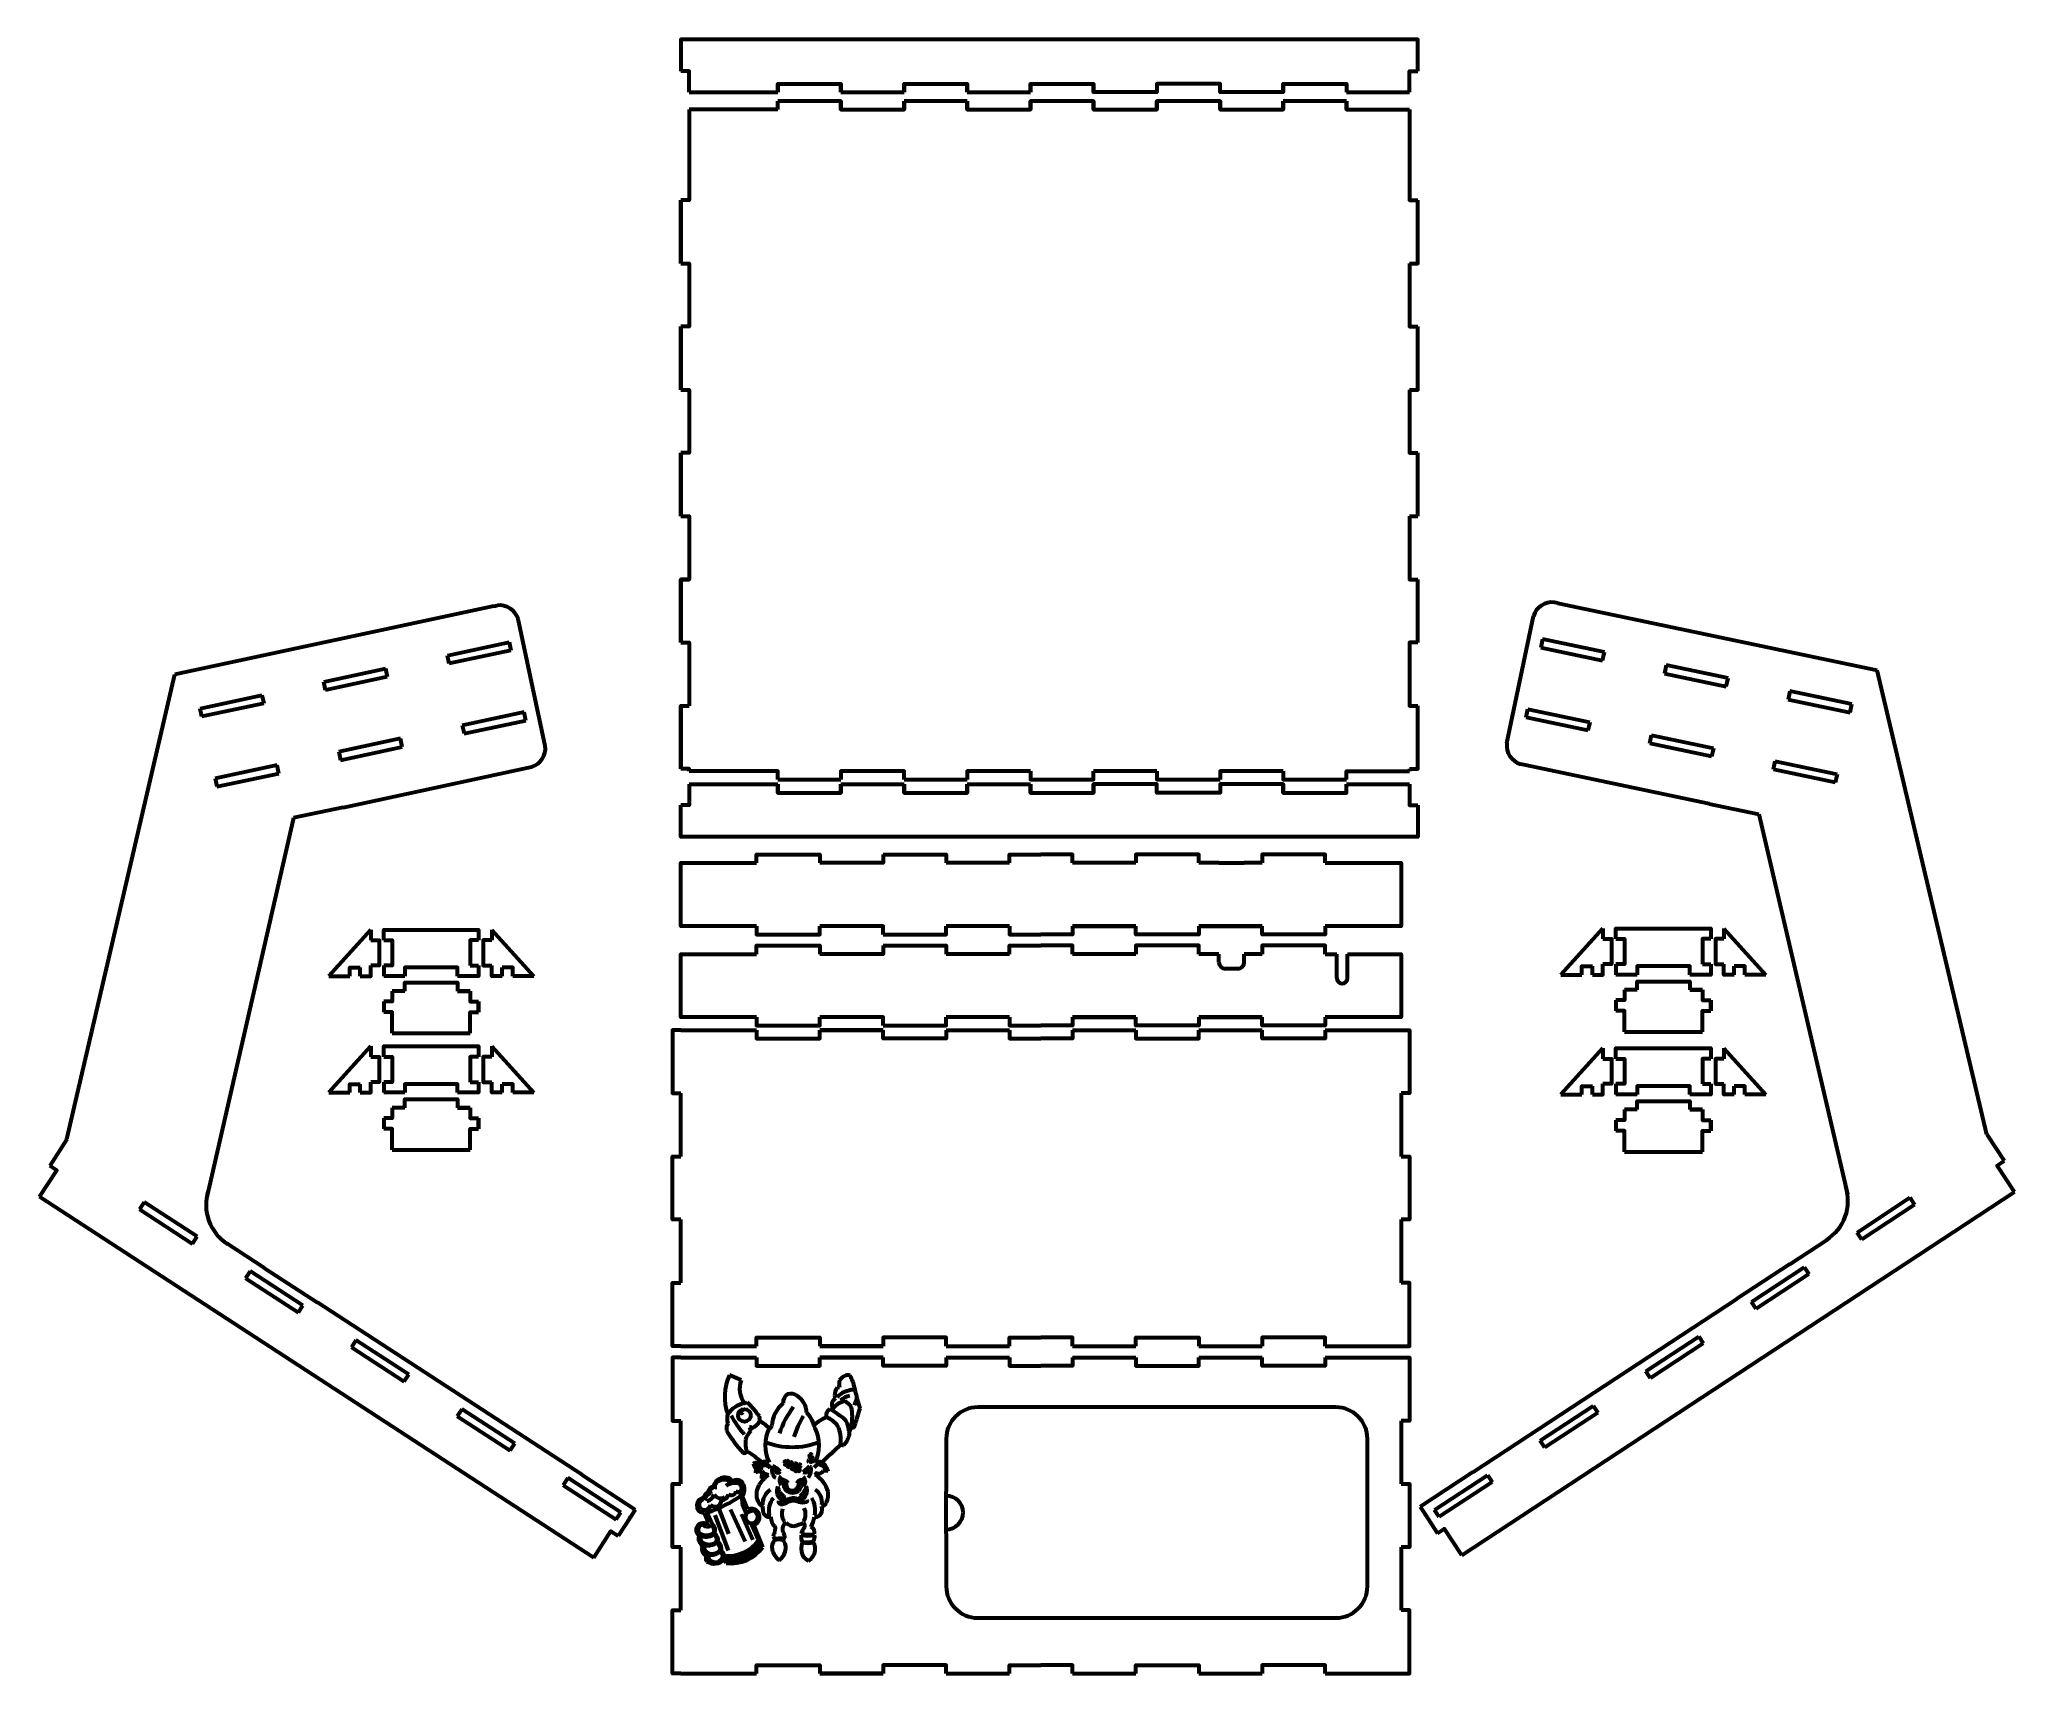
# Model space of a CAD drawing. Header units: millimetres. Extents: x 253 to 1191, y 797 to 1573.
import ezdxf

# ---------------------------------------------------------------- set-up
doc = ezdxf.new("R2010")
doc.units = ezdxf.units.MM
doc.linetypes.add('K5LT_BASIC', pattern=[0])

# ---------------------------------------------------------------- blocks, each defined once
blk = doc.blocks.new('U0')
at = {"color": 143, "linetype": 'K5LT_BASIC', "lineweight": 60, "true_color": 0x33acca}
for p, q in [((915.35, 874.51), (940.42, 890.99)), ((940.42, 890.99), (942.61, 887.64)), ((942.61, 887.64), (917.54, 871.17)), ((917.54, 871.17), (915.35, 874.51))]:
    blk.add_line(p, q, dxfattribs=at)
blk = doc.blocks.new('U1')
at = {"color": 143, "linetype": 'K5LT_BASIC', "lineweight": 60, "true_color": 0x33acca}
for p, q in [((965.49, 907.46), (990.56, 923.93)), ((992.76, 920.59), (967.69, 904.12)), ((990.56, 923.93), (992.76, 920.59)), ((967.69, 904.12), (965.49, 907.46))]:
    blk.add_line(p, q, dxfattribs=at)
blk = doc.blocks.new('U2')
at = {"color": 143, "linetype": 'K5LT_BASIC', "lineweight": 60, "true_color": 0x33acca}
for p, q in [((1015.63, 940.41), (1040.71, 956.88)), ((1040.71, 956.88), (1042.9, 953.54)), ((1042.9, 953.54), (1017.83, 937.07)), ((1017.83, 937.07), (1015.63, 940.41))]:
    blk.add_line(p, q, dxfattribs=at)
blk = doc.blocks.new('U3')
at = {"color": 143, "linetype": 'K5LT_BASIC', "lineweight": 60, "true_color": 0x33acca}
for p, q in [((1065.78, 973.36), (1090.85, 989.83)), ((1093.05, 986.49), (1067.98, 970.01)), ((1090.85, 989.83), (1093.05, 986.49)), ((1067.98, 970.01), (1065.78, 973.36))]:
    blk.add_line(p, q, dxfattribs=at)
blk = doc.blocks.new('U4')
at = {"color": 143, "linetype": 'K5LT_BASIC', "lineweight": 60, "true_color": 0x33acca}
for p, q in [((1115.92, 1006.3), (1141, 1022.78)), ((1141, 1022.78), (1143.19, 1019.43)), ((1143.19, 1019.43), (1118.12, 1002.96)), ((1118.12, 1002.96), (1115.92, 1006.3))]:
    blk.add_line(p, q, dxfattribs=at)
blk = doc.blocks.new('U5')
at = {"color": 143, "linetype": 'K5LT_BASIC', "lineweight": 60, "true_color": 0x33acca}
for p, q in [((1084.02, 1263.24), (1083.2, 1259.33)), ((1083.2, 1259.33), (1112.56, 1253.16)), ((1113.38, 1257.08), (1084.02, 1263.24)), ((1112.56, 1253.16), (1113.38, 1257.08))]:
    blk.add_line(p, q, dxfattribs=at)
blk = doc.blocks.new('U6')
at = {"color": 143, "linetype": 'K5LT_BASIC', "lineweight": 60, "true_color": 0x33acca}
for p, q in [((1025.3, 1275.58), (1024.48, 1271.66)), ((1054.66, 1269.41), (1025.3, 1275.58)), ((1024.48, 1271.66), (1053.84, 1265.5)), ((1053.84, 1265.5), (1054.66, 1269.41))]:
    blk.add_line(p, q, dxfattribs=at)
blk = doc.blocks.new('U7')
at = {"color": 143, "linetype": 'K5LT_BASIC', "lineweight": 60, "true_color": 0x33acca}
for p, q in [((966.59, 1287.91), (965.76, 1283.99)), ((995.95, 1281.74), (966.59, 1287.91)), ((965.76, 1283.99), (995.12, 1277.83)), ((995.12, 1277.83), (995.95, 1281.74))]:
    blk.add_line(p, q, dxfattribs=at)
blk = doc.blocks.new('U8')
at = {"color": 143, "linetype": 'K5LT_BASIC', "lineweight": 60, "true_color": 0x33acca}
for p, q in [((958.78, 1250.72), (959.6, 1254.64)), ((988.13, 1244.55), (958.78, 1250.72)), ((959.6, 1254.64), (988.96, 1248.47)), ((988.96, 1248.47), (988.13, 1244.55))]:
    blk.add_line(p, q, dxfattribs=at)
blk = doc.blocks.new('U9')
at = {"color": 143, "linetype": 'K5LT_BASIC', "lineweight": 60, "true_color": 0x33acca}
for p, q in [((1017.49, 1238.39), (1018.32, 1242.3)), ((1046.85, 1232.22), (1017.49, 1238.39)), ((1018.32, 1242.3), (1047.68, 1236.14)), ((1047.68, 1236.14), (1046.85, 1232.22))]:
    blk.add_line(p, q, dxfattribs=at)
blk = doc.blocks.new('U10')
at = {"color": 143, "linetype": 'K5LT_BASIC', "lineweight": 60, "true_color": 0x33acca}
for p, q in [((1076.21, 1226.06), (1077.04, 1229.97)), ((1077.04, 1229.97), (1106.39, 1223.8)), ((1105.57, 1219.89), (1076.21, 1226.06)), ((1106.39, 1223.8), (1105.57, 1219.89))]:
    blk.add_line(p, q, dxfattribs=at)
blk = doc.blocks.new('U11')
at = {"color": 143, "linetype": 'K5LT_BASIC', "lineweight": 60, "true_color": 0x33acca}
for p, q in [((503.76, 889.7), (501.58, 886.34)), ((501.58, 886.34), (526.72, 869.98)), ((528.91, 873.33), (503.76, 889.7)), ((526.72, 869.98), (528.91, 873.33))]:
    blk.add_line(p, q, dxfattribs=at)
blk = doc.blocks.new('U12')
at = {"color": 143, "linetype": 'K5LT_BASIC', "lineweight": 60, "true_color": 0x33acca}
for p, q in [((453.48, 922.43), (451.3, 919.08)), ((451.3, 919.08), (476.44, 902.71)), ((478.62, 906.06), (453.48, 922.43)), ((476.44, 902.71), (478.62, 906.06))]:
    blk.add_line(p, q, dxfattribs=at)
blk = doc.blocks.new('U13')
at = {"color": 143, "linetype": 'K5LT_BASIC', "lineweight": 60, "true_color": 0x33acca}
for p, q in [((403.2, 955.17), (401.02, 951.81)), ((401.02, 951.81), (426.16, 935.45)), ((428.34, 938.8), (403.2, 955.17)), ((426.16, 935.45), (428.34, 938.8))]:
    blk.add_line(p, q, dxfattribs=at)
blk = doc.blocks.new('U14')
at = {"color": 143, "linetype": 'K5LT_BASIC', "lineweight": 60, "true_color": 0x33acca}
for p, q in [((352.92, 987.9), (350.73, 984.55)), ((378.06, 971.53), (352.92, 987.9)), ((350.73, 984.55), (375.87, 968.18)), ((375.87, 968.18), (378.06, 971.53))]:
    blk.add_line(p, q, dxfattribs=at)
blk = doc.blocks.new('U15')
at = {"color": 143, "linetype": 'K5LT_BASIC', "lineweight": 60, "true_color": 0x33acca}
for p, q in [((302.63, 1020.64), (300.45, 1017.29)), ((300.45, 1017.29), (325.59, 1000.92)), ((327.77, 1004.27), (302.63, 1020.64)), ((325.59, 1000.92), (327.77, 1004.27))]:
    blk.add_line(p, q, dxfattribs=at)
blk = doc.blocks.new('U16')
at = {"color": 143, "linetype": 'K5LT_BASIC', "lineweight": 60, "true_color": 0x33acca}
for p, q in [((329.25, 1255.05), (358.59, 1261.34)), ((359.43, 1257.43), (330.09, 1251.14)), ((358.59, 1261.34), (359.43, 1257.43)), ((330.09, 1251.14), (329.25, 1255.05))]:
    blk.add_line(p, q, dxfattribs=at)
blk = doc.blocks.new('U17')
at = {"color": 143, "linetype": 'K5LT_BASIC', "lineweight": 60, "true_color": 0x33acca}
for p, q in [((387.92, 1267.63), (417.25, 1273.92)), ((388.76, 1263.72), (387.92, 1267.63)), ((418.09, 1270.01), (388.76, 1263.72)), ((417.25, 1273.92), (418.09, 1270.01))]:
    blk.add_line(p, q, dxfattribs=at)
blk = doc.blocks.new('U18')
at = {"color": 143, "linetype": 'K5LT_BASIC', "lineweight": 60, "true_color": 0x33acca}
for p, q in [((446.59, 1280.21), (475.92, 1286.5)), ((475.92, 1286.5), (476.76, 1282.59)), ((447.42, 1276.3), (446.59, 1280.21)), ((476.76, 1282.59), (447.42, 1276.3))]:
    blk.add_line(p, q, dxfattribs=at)
blk = doc.blocks.new('U19')
at = {"color": 143, "linetype": 'K5LT_BASIC', "lineweight": 60, "true_color": 0x33acca}
for p, q in [((483.05, 1253.26), (453.71, 1246.97)), ((454.55, 1243.06), (483.89, 1249.35)), ((483.89, 1249.35), (483.05, 1253.26)), ((453.71, 1246.97), (454.55, 1243.06))]:
    blk.add_line(p, q, dxfattribs=at)
blk = doc.blocks.new('U20')
at = {"color": 143, "linetype": 'K5LT_BASIC', "lineweight": 60, "true_color": 0x33acca}
for p, q in [((424.38, 1240.68), (395.05, 1234.39)), ((425.22, 1236.77), (424.38, 1240.68)), ((395.05, 1234.39), (395.89, 1230.48)), ((395.89, 1230.48), (425.22, 1236.77))]:
    blk.add_line(p, q, dxfattribs=at)
blk = doc.blocks.new('U21')
at = {"color": 143, "linetype": 'K5LT_BASIC', "lineweight": 60, "true_color": 0x33acca}
for p, q in [((365.72, 1228.1), (336.38, 1221.81)), ((336.38, 1221.81), (337.22, 1217.9)), ((337.22, 1217.9), (366.55, 1224.19)), ((366.55, 1224.19), (365.72, 1228.1))]:
    blk.add_line(p, q, dxfattribs=at)

msp = doc.modelspace()

# ---------------------------------------------------------------- linework, layer by layer
at = {"color": 143, "linetype": 'K5LT_BASIC', "lineweight": 60, "true_color": 0x33acca}
for p, q in [((603.45, 1539.29), (561.45, 1539.29)), ((561.45, 1539.29), (561.45, 1538.44)), ((468.64, 1303.59), (317.17, 1271.11)), ((468.64, 1303.59), (470.22, 1303.93)), ((973.79, 1305.02), (972.21, 1305.36)), ((973.79, 1305.02), (1125.4, 1273.18)), ((493.1, 1237.24), (480.18, 1297.49)), ((949.62, 1238.57), (962.28, 1298.87)), ((265.97, 1050.47), (317.17, 1271.11)), ((1177.53, 1052.77), (1125.4, 1273.18)), ((493.1, 1237.24), (492.76, 1238.82)), ((949.62, 1238.57), (949.95, 1240.15)), ((957.68, 1228.31), (956.1, 1228.64)), ((397.08, 1208.07), (485.08, 1226.95)), ((485.08, 1226.95), (486.66, 1227.28)), ((903.45, 1226.29), (903.45, 1225.29)), ((1045.76, 1209.81), (957.68, 1228.31)), ((1045.76, 1209.81), (1069.24, 1204.88)), ((373.61, 1203.04), (332.26, 1022.42)), ((397.08, 1208.07), (373.61, 1203.04)), ((1069.24, 1204.88), (1111.36, 1024.43)), ((812.92, 1181.68), (824.92, 1181.68)), ((868.95, 1181.68), (873.95, 1181.68)), ((410.26, 1149.99), (390.26, 1127.99)), ((467.64, 1149.99), (487.64, 1127.99)), ((995.26, 1150.61), (975.26, 1128.61)), ((1052.64, 1150.61), (1072.64, 1128.61)), ((812.92, 1134.43), (812.92, 1138.43)), ((824.92, 1134.43), (824.92, 1138.43)), ((868.95, 1126.93), (868.95, 1138.43)), ((873.95, 1126.93), (873.95, 1138.43)), ((416.45, 1132.99), (416.45, 1127.99)), ((420.45, 1127.99), (416.45, 1127.99)), ((821.92, 1131.43), (815.92, 1131.43)), ((1001.45, 1133.61), (1001.45, 1128.61)), ((1005.45, 1128.61), (1001.45, 1128.61)), ((410.26, 1094.64), (390.26, 1072.64)), ((467.64, 1094.64), (487.64, 1072.64)), ((995.26, 1093.73), (975.26, 1071.73)), ((1052.64, 1093.73), (1072.64, 1071.73)), ((416.45, 1077.64), (416.45, 1072.64)), ((420.45, 1072.64), (416.45, 1072.64)), ((1001.45, 1076.73), (1001.45, 1071.73)), ((1005.45, 1071.73), (1001.45, 1071.73)), ((265.97, 1050.47), (257.79, 1037.9)), ((1177.53, 1052.77), (1185.77, 1040.23)), ((359.83, 989.36), (341.85, 1001)), ((1083.93, 991.26), (1101.87, 1002.97)), ((359.83, 989.36), (384.98, 973)), ((1083.93, 991.26), (1058.85, 974.79)), ((510.68, 891.16), (384.98, 973)), ((933.49, 892.42), (1058.85, 974.79)), ((586.06, 936.19), (580.54, 938.54)), ((510.68, 891.16), (535.82, 874.79)), ((608, 897.74), (606.78, 896.27)), ((606.78, 896.89), (607.24, 896.82)), ((607.37, 897.65), (607.8, 897.49)), ((608.47, 897.56), (607.37, 895.99)), ((607.85, 896.68), (608.75, 896.2)), ((608.14, 895.48), (609.55, 897.14)), ((608.31, 897.32), (609.22, 896.75)), ((610.31, 896.77), (608.83, 895.04)), ((609.49, 895.81), (610.5, 895.24)), ((611.65, 896.58), (609.98, 894.63)), ((609.98, 896.38), (610.99, 895.81)), ((612.38, 896.16), (610.55, 893.92)), ((611.25, 894.78), (612.07, 894.25)), ((613.61, 896.16), (611.65, 893.73)), ((611.76, 895.41), (612.53, 894.82)), ((614.38, 895.66), (612.74, 893.11)), ((613.15, 893.11), (612.92, 893.39)), ((613.35, 894.06), (613.75, 893.68)), ((615.47, 892.48), (618.55, 895.37)), ((618.55, 895.37), (619.23, 895.02)), ((933.49, 892.42), (908.42, 875.95)), ((683.45, 863.28), (683.45, 883.28)), ((535.82, 874.79), (533.64, 871.44)), ((568.38, 873.38), (570.53, 868.43)), ((572.5, 867.57), (569.69, 873.9)), ((580.06, 855.33), (573.75, 872.09)), ((575.48, 875.06), (580.08, 863.21)), ((588.05, 859.55), (580.96, 874.74)), ((591.58, 860.35), (586.26, 872.56)), ((588.7, 872.8), (586.72, 877.25)), ((589.25, 874.76), (586.79, 880.94)), ((908.42, 875.95), (910.62, 872.6)), ((910.62, 872.6), (916.66, 863.41)), ((533.64, 871.44), (527.64, 862.22)), ((594.36, 860.1), (590.72, 868.27)), ((596.39, 856.85), (592.17, 867.44)), ((595.66, 857.78), (594.63, 859.48)), ((579.05, 849.29), (578.01, 851.17)), ((579.1, 850.57), (578.1, 852.28))]:
    msp.add_line(p, q, dxfattribs=at)
for points in [[(907.45, 1557.58), (907.45, 1572.58), (557.45, 1572.58), (557.45, 1557.58)], [(561.45, 1547.58), (561.45, 1557.58), (557.45, 1557.58)], [(903.45, 1547.58), (903.45, 1557.58), (907.45, 1557.58)], [(561.45, 1547.58), (603.45, 1547.58)], [(603.45, 1547.58), (603.45, 1551.58), (633.45, 1551.58), (633.45, 1547.58)], [(603.45, 1551.58), (603.45, 1547.58)], [(633.45, 1547.58), (633.45, 1551.58)], [(633.45, 1547.58), (663.45, 1547.58)], [(663.45, 1547.58), (663.45, 1551.58), (693.45, 1551.58), (693.45, 1547.58)], [(663.45, 1551.58), (663.45, 1547.58)], [(693.45, 1547.58), (693.45, 1551.58)], [(693.45, 1547.58), (723.45, 1547.58)], [(723.45, 1547.58), (723.45, 1551.58), (753.45, 1551.58), (753.45, 1547.58)], [(723.45, 1551.58), (723.45, 1547.58)], [(783.45, 1551.58), (783.45, 1547.58), (753.45, 1547.58), (753.45, 1551.58)], [(813.45, 1547.58), (813.45, 1551.58), (783.45, 1551.58), (783.45, 1547.58)], [(843.45, 1551.58), (843.45, 1547.58), (813.45, 1547.58), (813.45, 1551.58)], [(843.45, 1547.58), (843.45, 1551.58), (873.45, 1551.58), (873.45, 1547.58)], [(873.45, 1547.58), (903.45, 1547.58)], [(561.45, 1538.44), (561.45, 1496.29), (557.45, 1496.29)], [(633.45, 1539.29), (633.45, 1543.29), (603.45, 1543.29)], [(603.45, 1539.29), (603.45, 1543.29)], [(633.45, 1543.29), (633.45, 1539.29), (663.45, 1539.29), (663.45, 1543.29)], [(663.45, 1543.29), (663.45, 1539.29)], [(693.45, 1543.29), (663.45, 1543.29)], [(693.45, 1539.29), (693.45, 1543.29)], [(693.45, 1543.29), (693.45, 1539.29), (723.45, 1539.29), (723.45, 1543.29)], [(753.45, 1539.29), (753.45, 1543.29), (723.45, 1543.29), (723.45, 1539.29)], [(753.45, 1543.29), (753.45, 1539.29), (783.45, 1539.29), (783.45, 1543.29)], [(813.45, 1539.29), (813.45, 1543.29), (783.45, 1543.29), (783.45, 1539.29)], [(813.45, 1543.29), (813.45, 1539.29), (843.45, 1539.29), (843.45, 1543.29)], [(873.45, 1543.29), (843.45, 1543.29)], [(843.45, 1543.29), (843.45, 1539.29)], [(873.45, 1543.29), (873.45, 1539.29), (903.45, 1539.29)], [(873.45, 1539.29), (873.45, 1543.29)], [(903.45, 1539.29), (903.45, 1496.29), (907.45, 1496.29)], [(557.45, 1496.29), (557.45, 1466.29)], [(557.45, 1466.29), (557.45, 1496.29)], [(903.45, 1466.29), (907.45, 1466.29), (907.45, 1496.29)], [(557.45, 1466.29), (561.45, 1466.29), (561.45, 1436.29), (557.45, 1436.29)], [(903.45, 1466.29), (903.45, 1436.29), (907.45, 1436.29)], [(557.45, 1436.29), (557.45, 1406.29)], [(557.45, 1406.29), (557.45, 1436.29)], [(903.45, 1406.29), (907.45, 1406.29), (907.45, 1436.29)], [(557.45, 1406.29), (561.45, 1406.29), (561.45, 1376.29), (557.45, 1376.29)], [(903.45, 1406.29), (903.45, 1376.29), (907.45, 1376.29)], [(557.45, 1376.29), (557.45, 1346.29)], [(557.45, 1346.29), (557.45, 1376.29)], [(907.45, 1346.29), (907.45, 1376.29)], [(557.45, 1346.29), (561.45, 1346.29), (561.45, 1316.29), (557.45, 1316.29)], [(903.45, 1346.29), (907.45, 1346.29)], [(903.45, 1346.29), (903.45, 1316.29), (907.45, 1316.29)], [(557.45, 1316.29), (557.45, 1286.29)], [(557.45, 1286.29), (557.45, 1316.29), (561.45, 1316.29)], [(907.45, 1286.29), (907.45, 1316.29)], [(557.45, 1286.29), (561.45, 1286.29), (561.45, 1256.29)], [(907.45, 1286.29), (903.45, 1286.29), (903.45, 1256.29), (907.45, 1256.29)], [(557.45, 1226.29), (557.45, 1256.29), (561.45, 1256.29)], [(557.45, 1256.29), (557.45, 1226.29)], [(903.45, 1226.29), (907.45, 1226.29), (907.45, 1256.29)], [(907.45, 1226.29), (907.45, 1256.29)], [(561.45, 1225.29), (561.45, 1226.29), (557.45, 1226.29)], [(561.45, 1219.03), (561.45, 1209.03), (557.45, 1209.03)], [(603.45, 1221.29), (603.45, 1225.29), (561.45, 1225.29)], [(561.45, 1219.03), (603.45, 1219.03)], [(603.45, 1221.29), (633.45, 1221.29)], [(603.45, 1219.03), (603.45, 1215.03), (633.45, 1215.03), (633.45, 1219.03)], [(603.45, 1215.03), (603.45, 1219.03)], [(663.45, 1221.29), (663.45, 1225.29), (633.45, 1225.29), (633.45, 1221.29)], [(633.45, 1219.03), (663.45, 1219.03)], [(633.45, 1219.03), (633.45, 1215.03)], [(663.45, 1221.29), (693.45, 1221.29)], [(663.45, 1219.03), (663.45, 1215.03), (693.45, 1215.03), (693.45, 1219.03)], [(663.45, 1215.03), (663.45, 1219.03)], [(723.45, 1225.29), (693.45, 1225.29), (693.45, 1221.29)], [(693.45, 1219.03), (723.45, 1219.03)], [(693.45, 1219.03), (693.45, 1215.03)], [(723.45, 1225.29), (723.45, 1221.29), (753.45, 1221.29), (753.45, 1225.29)], [(723.45, 1219.03), (723.45, 1215.03), (753.45, 1215.03), (753.45, 1219.03)], [(723.45, 1215.03), (723.45, 1219.03)], [(783.45, 1225.29), (753.45, 1225.29)], [(783.45, 1215.03), (783.45, 1219.03), (753.45, 1219.03), (753.45, 1215.03)], [(783.45, 1225.29), (783.45, 1221.29), (813.45, 1221.29)], [(813.45, 1219.03), (813.45, 1215.03), (783.45, 1215.03), (783.45, 1219.03)], [(843.45, 1225.29), (813.45, 1225.29), (813.45, 1221.29)], [(843.45, 1215.03), (843.45, 1219.03), (813.45, 1219.03), (813.45, 1215.03)], [(843.45, 1225.29), (843.45, 1221.29), (873.45, 1221.29)], [(843.45, 1219.03), (843.45, 1215.03), (873.45, 1215.03), (873.45, 1219.03)], [(873.45, 1221.29), (873.45, 1225.29), (903.45, 1225.29)], [(873.45, 1219.03), (903.45, 1219.03)], [(903.45, 1219.03), (903.45, 1209.03), (907.45, 1209.03)], [(907.45, 1209.03), (907.45, 1194.03), (557.45, 1194.03), (557.45, 1209.03)], [(593.45, 1151.68), (557.45, 1151.68), (557.45, 1181.68), (593.45, 1181.68)], [(593.45, 1181.68), (593.45, 1185.68), (623.45, 1185.68), (623.45, 1181.68)], [(653.45, 1185.68), (653.45, 1181.68), (623.45, 1181.68)], [(653.45, 1185.68), (683.45, 1185.68), (683.45, 1181.68)], [(713.45, 1181.68), (683.45, 1181.68)], [(713.45, 1181.68), (713.45, 1185.68), (728.45, 1185.68)], [(743.45, 1181.68), (743.45, 1185.68), (728.45, 1185.68)], [(773.45, 1181.68), (743.45, 1181.68)], [(803.45, 1181.68), (803.45, 1185.68), (773.45, 1185.68), (773.45, 1181.68)], [(812.92, 1181.68), (803.45, 1181.68)], [(833.45, 1181.68), (824.92, 1181.68)], [(863.45, 1181.68), (863.45, 1185.68), (833.45, 1185.68), (833.45, 1181.68)], [(863.45, 1181.68), (868.95, 1181.68)], [(873.95, 1181.68), (899.45, 1181.68), (899.45, 1151.68), (863.45, 1151.68)], [(410.26, 1149.99), (410.26, 1144.99)], [(410.26, 1144.99), (414.26, 1144.99), (414.26, 1132.99), (410.26, 1132.99)], [(416.45, 1144.99), (416.45, 1149.99), (461.45, 1149.99), (461.45, 1144.99)], [(416.45, 1144.99), (420.45, 1144.99), (420.45, 1132.99), (416.45, 1132.99)], [(461.45, 1144.99), (457.45, 1144.99), (457.45, 1132.99)], [(467.64, 1144.99), (463.64, 1144.99), (463.64, 1132.99), (467.64, 1132.99)], [(467.64, 1149.99), (467.64, 1144.99)], [(593.45, 1151.68), (593.45, 1147.68), (623.45, 1147.68), (623.45, 1151.68)], [(653.45, 1147.68), (653.45, 1151.68), (623.45, 1151.68)], [(653.45, 1151.68), (623.45, 1151.68)], [(653.45, 1147.68), (683.45, 1147.68), (683.45, 1151.68)], [(713.45, 1151.68), (683.45, 1151.68)], [(713.45, 1151.68), (683.45, 1151.68)], [(713.45, 1151.68), (713.45, 1147.68), (728.45, 1147.68)], [(743.45, 1151.68), (743.45, 1147.68), (728.45, 1147.68)], [(773.45, 1151.68), (743.45, 1151.68)], [(743.45, 1151.68), (773.45, 1151.68)], [(803.45, 1151.68), (803.45, 1147.68), (773.45, 1147.68), (773.45, 1151.68)], [(833.45, 1151.68), (803.45, 1151.68)], [(803.45, 1151.68), (833.45, 1151.68)], [(863.45, 1151.68), (863.45, 1147.68), (833.45, 1147.68), (833.45, 1151.68)], [(995.26, 1150.61), (995.26, 1145.61)], [(995.26, 1145.61), (999.26, 1145.61), (999.26, 1133.61), (995.26, 1133.61)], [(1001.45, 1145.61), (1001.45, 1150.61), (1046.45, 1150.61), (1046.45, 1145.61)], [(1001.45, 1145.61), (1005.45, 1145.61), (1005.45, 1133.61), (1001.45, 1133.61)], [(1046.45, 1145.61), (1042.45, 1145.61), (1042.45, 1133.61)], [(1052.64, 1145.61), (1048.64, 1145.61), (1048.64, 1133.61), (1052.64, 1133.61)], [(1052.64, 1150.61), (1052.64, 1145.61)], [(593.45, 1108.43), (557.45, 1108.43), (557.45, 1138.43), (593.45, 1138.43)], [(593.45, 1138.43), (593.45, 1142.43), (623.45, 1142.43), (623.45, 1138.43)], [(653.45, 1142.43), (653.45, 1138.43), (623.45, 1138.43)], [(653.45, 1142.43), (683.45, 1142.43), (683.45, 1138.43)], [(713.45, 1138.43), (683.45, 1138.43)], [(713.45, 1138.43), (713.45, 1142.43), (728.45, 1142.43)], [(743.45, 1138.43), (743.45, 1142.43), (728.45, 1142.43)], [(773.45, 1138.43), (743.45, 1138.43)], [(803.45, 1138.43), (803.45, 1142.43), (773.45, 1142.43), (773.45, 1138.43)], [(812.92, 1138.43), (803.45, 1138.43)], [(833.45, 1138.43), (824.92, 1138.43)], [(863.45, 1138.43), (863.45, 1142.43), (833.45, 1142.43), (833.45, 1138.43)], [(863.45, 1138.43), (868.95, 1138.43)], [(873.95, 1138.43), (899.45, 1138.43), (899.45, 1108.43), (863.45, 1108.43)], [(390.26, 1127.99), (400.26, 1127.99)], [(400.26, 1127.99), (400.26, 1131.99), (405.26, 1131.99)], [(405.26, 1127.99), (410.26, 1127.99), (410.26, 1132.99)], [(405.26, 1127.99), (405.26, 1131.99)], [(426.45, 1127.99), (420.45, 1127.99)], [(451.45, 1127.99), (451.45, 1131.99), (426.45, 1131.99), (426.45, 1127.99)], [(461.45, 1132.99), (461.45, 1127.99), (451.45, 1127.99)], [(457.45, 1132.99), (461.45, 1132.99)], [(472.64, 1127.99), (467.64, 1127.99), (467.64, 1132.99)], [(472.64, 1127.99), (472.64, 1131.99)], [(477.64, 1127.99), (477.64, 1131.99), (472.64, 1131.99)], [(487.64, 1127.99), (477.64, 1127.99)], [(975.26, 1128.61), (985.26, 1128.61)], [(985.26, 1128.61), (985.26, 1132.61), (990.26, 1132.61)], [(990.26, 1128.61), (995.26, 1128.61), (995.26, 1133.61)], [(990.26, 1128.61), (990.26, 1132.61)], [(1011.45, 1128.61), (1005.45, 1128.61)], [(1036.45, 1128.61), (1036.45, 1132.61), (1011.45, 1132.61), (1011.45, 1128.61)], [(1011.45, 1121.45), (1011.45, 1125.45), (1036.45, 1125.45), (1036.45, 1121.45)], [(1046.45, 1133.61), (1046.45, 1128.61), (1036.45, 1128.61)], [(1042.45, 1133.61), (1046.45, 1133.61)], [(1057.64, 1128.61), (1052.64, 1128.61), (1052.64, 1133.61)], [(1057.64, 1128.61), (1057.64, 1132.61)], [(1062.64, 1128.61), (1062.64, 1132.61), (1057.64, 1132.61)], [(1072.64, 1128.61), (1062.64, 1128.61)], [(420.45, 1120.84), (420.45, 1115.84), (416.45, 1115.84)], [(426.45, 1120.84), (420.45, 1120.84)], [(426.45, 1120.84), (426.45, 1124.84), (451.45, 1124.84), (451.45, 1120.84)], [(451.45, 1120.84), (457.45, 1120.84)], [(457.45, 1120.84), (451.45, 1120.84)], [(457.45, 1120.84), (457.45, 1115.84), (461.45, 1115.84)], [(1005.45, 1121.45), (1005.45, 1116.45), (1001.45, 1116.45)], [(1001.45, 1116.45), (1001.45, 1111.45)], [(1011.45, 1121.45), (1005.45, 1121.45)], [(1036.45, 1121.45), (1042.45, 1121.45)], [(1042.45, 1121.45), (1036.45, 1121.45)], [(1042.45, 1121.45), (1042.45, 1116.45), (1046.45, 1116.45)], [(1046.45, 1116.45), (1046.45, 1111.45)], [(1046.45, 1111.45), (1046.45, 1116.45)], [(416.45, 1115.84), (416.45, 1110.84)], [(420.45, 1100.84), (420.45, 1110.84), (416.45, 1110.84)], [(457.45, 1100.84), (457.45, 1110.84), (461.45, 1110.84)], [(461.45, 1115.84), (461.45, 1110.84)], [(461.45, 1110.84), (461.45, 1115.84)], [(593.45, 1108.43), (593.45, 1104.43), (623.45, 1104.43), (623.45, 1108.43)], [(653.45, 1104.43), (653.45, 1108.43), (623.45, 1108.43)], [(653.45, 1108.43), (623.45, 1108.43)], [(653.45, 1104.43), (683.45, 1104.43), (683.45, 1108.43)], [(713.45, 1108.43), (683.45, 1108.43)], [(713.45, 1108.43), (683.45, 1108.43)], [(713.45, 1108.43), (713.45, 1104.43), (728.45, 1104.43)], [(743.45, 1108.43), (743.45, 1104.43), (728.45, 1104.43)], [(773.45, 1108.43), (743.45, 1108.43)], [(743.45, 1108.43), (773.45, 1108.43)], [(803.45, 1108.43), (803.45, 1104.43), (773.45, 1104.43), (773.45, 1108.43)], [(833.45, 1108.43), (803.45, 1108.43)], [(803.45, 1108.43), (833.45, 1108.43)], [(863.45, 1108.43), (863.45, 1104.43), (833.45, 1104.43), (833.45, 1108.43)], [(1005.45, 1101.45), (1005.45, 1111.45), (1001.45, 1111.45)], [(1042.45, 1101.45), (1042.45, 1111.45), (1046.45, 1111.45)], [(420.45, 1100.84), (457.45, 1100.84)], [(557.45, 1102.34), (553.45, 1102.34), (553.45, 1072.34), (557.45, 1072.34)], [(557.45, 1102.34), (593.45, 1102.34)], [(593.45, 1102.34), (593.45, 1098.34), (623.45, 1098.34), (623.45, 1102.34)], [(623.45, 1102.34), (653.45, 1102.34)], [(653.45, 1102.34), (623.45, 1102.34)], [(683.45, 1102.34), (683.45, 1098.34), (653.45, 1098.34), (653.45, 1102.34)], [(683.45, 1102.34), (713.45, 1102.34)], [(713.45, 1102.34), (713.45, 1098.34), (728.45, 1098.34)], [(743.45, 1102.34), (743.45, 1098.34), (728.45, 1098.34)], [(743.45, 1102.34), (773.45, 1102.34)], [(773.45, 1102.34), (773.45, 1098.34), (803.45, 1098.34), (803.45, 1102.34)], [(803.45, 1102.34), (833.45, 1102.34)], [(803.45, 1102.34), (833.45, 1102.34)], [(863.45, 1102.34), (863.45, 1098.34), (833.45, 1098.34), (833.45, 1102.34)], [(863.45, 1102.34), (899.45, 1102.34)], [(899.45, 1102.34), (903.45, 1102.34), (903.45, 1072.34), (899.45, 1072.34)], [(1005.45, 1101.45), (1042.45, 1101.45)], [(410.26, 1094.64), (410.26, 1089.64)], [(410.26, 1089.64), (414.26, 1089.64), (414.26, 1077.64), (410.26, 1077.64)], [(416.45, 1089.64), (416.45, 1094.64), (461.45, 1094.64), (461.45, 1089.64)], [(416.45, 1089.64), (420.45, 1089.64), (420.45, 1077.64), (416.45, 1077.64)], [(461.45, 1089.64), (457.45, 1089.64), (457.45, 1077.64)], [(467.64, 1089.64), (463.64, 1089.64), (463.64, 1077.64), (467.64, 1077.64)], [(467.64, 1094.64), (467.64, 1089.64)], [(995.26, 1093.73), (995.26, 1088.73)], [(995.26, 1088.73), (999.26, 1088.73), (999.26, 1076.73), (995.26, 1076.73)], [(1001.45, 1088.73), (1001.45, 1093.73), (1046.45, 1093.73), (1046.45, 1088.73)], [(1001.45, 1088.73), (1005.45, 1088.73), (1005.45, 1076.73), (1001.45, 1076.73)], [(1046.45, 1088.73), (1042.45, 1088.73), (1042.45, 1076.73)], [(1052.64, 1088.73), (1048.64, 1088.73), (1048.64, 1076.73), (1052.64, 1076.73)], [(1052.64, 1093.73), (1052.64, 1088.73)], [(390.26, 1072.64), (400.26, 1072.64)], [(400.26, 1072.64), (400.26, 1076.64), (405.26, 1076.64)], [(405.26, 1072.64), (410.26, 1072.64), (410.26, 1077.64)], [(405.26, 1072.64), (405.26, 1076.64)], [(426.45, 1072.64), (420.45, 1072.64)], [(451.45, 1072.64), (451.45, 1076.64), (426.45, 1076.64), (426.45, 1072.64)], [(426.45, 1065.48), (426.45, 1069.48), (451.45, 1069.48), (451.45, 1065.48)], [(461.45, 1077.64), (461.45, 1072.64), (451.45, 1072.64)], [(457.45, 1077.64), (461.45, 1077.64)], [(472.64, 1072.64), (467.64, 1072.64), (467.64, 1077.64)], [(472.64, 1072.64), (472.64, 1076.64)], [(477.64, 1072.64), (477.64, 1076.64), (472.64, 1076.64)], [(487.64, 1072.64), (477.64, 1072.64)], [(557.45, 1042.34), (557.45, 1072.34)], [(899.45, 1072.34), (899.45, 1042.34)], [(975.26, 1071.73), (985.26, 1071.73)], [(985.26, 1071.73), (985.26, 1075.73), (990.26, 1075.73)], [(990.26, 1071.73), (995.26, 1071.73), (995.26, 1076.73)], [(990.26, 1071.73), (990.26, 1075.73)], [(1011.45, 1071.73), (1005.45, 1071.73)], [(1036.45, 1071.73), (1036.45, 1075.73), (1011.45, 1075.73), (1011.45, 1071.73)], [(1046.45, 1076.73), (1046.45, 1071.73), (1036.45, 1071.73)], [(1042.45, 1076.73), (1046.45, 1076.73)], [(1057.64, 1071.73), (1052.64, 1071.73), (1052.64, 1076.73)], [(1057.64, 1071.73), (1057.64, 1075.73)], [(1062.64, 1071.73), (1062.64, 1075.73), (1057.64, 1075.73)], [(1072.64, 1071.73), (1062.64, 1071.73)], [(420.45, 1065.48), (420.45, 1060.48), (416.45, 1060.48)], [(416.45, 1060.48), (416.45, 1055.48)], [(426.45, 1065.48), (420.45, 1065.48)], [(451.45, 1065.48), (457.45, 1065.48)], [(457.45, 1065.48), (451.45, 1065.48)], [(457.45, 1065.48), (457.45, 1060.48), (461.45, 1060.48)], [(461.45, 1060.48), (461.45, 1055.48)], [(461.45, 1055.48), (461.45, 1060.48)], [(1005.45, 1064.57), (1005.45, 1059.57), (1001.45, 1059.57)], [(1011.45, 1064.57), (1005.45, 1064.57)], [(1011.45, 1064.57), (1011.45, 1068.57), (1036.45, 1068.57), (1036.45, 1064.57)], [(1036.45, 1064.57), (1042.45, 1064.57)], [(1042.45, 1064.57), (1036.45, 1064.57)], [(1042.45, 1064.57), (1042.45, 1059.57), (1046.45, 1059.57)], [(420.45, 1045.48), (420.45, 1055.48), (416.45, 1055.48)], [(457.45, 1045.48), (457.45, 1055.48), (461.45, 1055.48)], [(1001.45, 1059.57), (1001.45, 1054.57)], [(1005.45, 1044.57), (1005.45, 1054.57), (1001.45, 1054.57)], [(1042.45, 1044.57), (1042.45, 1054.57), (1046.45, 1054.57)], [(1046.45, 1059.57), (1046.45, 1054.57)], [(1046.45, 1054.57), (1046.45, 1059.57)], [(420.45, 1045.48), (457.45, 1045.48)], [(557.45, 1012.34), (553.45, 1012.34), (553.45, 1042.34), (557.45, 1042.34)], [(899.45, 1042.34), (903.45, 1042.34), (903.45, 1012.34), (899.45, 1012.34)], [(1005.45, 1044.57), (1042.45, 1044.57)], [(252.96, 1023.15), (261.14, 1035.72), (257.79, 1037.9)], [(1190.66, 1025.5), (1182.42, 1038.03), (1185.77, 1040.23)], [(516.1, 851.83), (252.96, 1023.15)], [(516.1, 851.83), (252.96, 1023.15)], [(928.24, 853.07), (1190.66, 1025.5)], [(928.24, 853.07), (1190.66, 1025.5)], [(557.45, 982.34), (557.45, 1012.34)], [(899.45, 1012.34), (899.45, 982.34)], [(557.45, 952.34), (553.45, 952.34), (553.45, 982.34), (557.45, 982.34)], [(899.45, 952.34), (903.45, 952.34), (903.45, 982.34), (899.45, 982.34)], [(557.45, 952.34), (593.45, 952.34)], [(593.45, 952.34), (593.45, 956.34), (623.45, 956.34), (623.45, 952.34)], [(623.45, 952.34), (653.45, 952.34)], [(653.45, 952.34), (623.45, 952.34)], [(683.45, 952.34), (683.45, 956.34), (653.45, 956.34), (653.45, 952.34)], [(683.45, 952.34), (713.45, 952.34)], [(713.45, 952.34), (713.45, 956.34), (728.45, 956.34)], [(743.45, 952.34), (743.45, 956.34), (728.45, 956.34)], [(743.45, 952.34), (773.45, 952.34)], [(773.45, 952.34), (773.45, 956.34), (803.45, 956.34), (803.45, 952.34)], [(803.45, 952.34), (833.45, 952.34)], [(803.45, 952.34), (833.45, 952.34)], [(863.45, 952.34), (863.45, 956.34), (833.45, 956.34), (833.45, 952.34)], [(863.45, 952.34), (899.45, 952.34)], [(557.45, 946.88), (553.45, 946.88), (553.45, 916.88), (557.45, 916.88)], [(557.45, 946.88), (593.45, 946.88)], [(593.45, 946.88), (593.45, 942.88), (623.45, 942.88), (623.45, 946.88)], [(623.45, 946.88), (653.45, 946.88)], [(653.45, 946.88), (623.45, 946.88)], [(683.45, 946.88), (683.45, 942.88), (653.45, 942.88), (653.45, 946.88)], [(683.45, 946.88), (713.45, 946.88)], [(713.45, 946.88), (713.45, 942.88), (728.45, 942.88)], [(743.45, 946.88), (743.45, 942.88), (728.45, 942.88)], [(743.45, 946.88), (773.45, 946.88)], [(773.45, 946.88), (773.45, 942.88), (803.45, 942.88), (803.45, 946.88)], [(803.45, 946.88), (833.45, 946.88)], [(803.45, 946.88), (833.45, 946.88)], [(863.45, 946.88), (863.45, 942.88), (833.45, 942.88), (833.45, 946.88)], [(863.45, 946.88), (899.45, 946.88)], [(899.45, 946.88), (903.45, 946.88), (903.45, 916.88), (899.45, 916.88)], [(868.45, 923.28), (698.45, 923.28)], [(557.45, 886.88), (557.45, 916.88)], [(899.45, 916.88), (899.45, 886.88)], [(683.45, 908.28), (683.45, 883.28)], [(883.45, 838.28), (883.45, 908.28)], [(557.45, 856.88), (553.45, 856.88), (553.45, 886.88), (557.45, 886.88)], [(899.45, 886.88), (903.45, 886.88), (903.45, 856.88), (899.45, 856.88)], [(911.17, 871.77), (910.62, 872.6)], [(516.1, 851.83), (524.29, 864.4), (527.64, 862.22)], [(533.1, 870.6), (533.64, 871.44)], [(683.45, 863.28), (683.45, 838.28)], [(928.24, 853.07), (920, 865.61), (916.66, 863.41)], [(557.45, 826.88), (557.45, 856.88)], [(899.45, 856.88), (899.45, 826.88)], [(557.45, 796.88), (553.45, 796.88), (553.45, 826.88), (557.45, 826.88)], [(899.45, 796.88), (903.45, 796.88), (903.45, 826.88), (899.45, 826.88)], [(698.45, 823.28), (868.45, 823.28)], [(593.45, 796.88), (593.45, 800.88), (623.45, 800.88), (623.45, 796.88)], [(683.45, 796.88), (683.45, 800.88), (653.45, 800.88), (653.45, 796.88)], [(713.45, 796.88), (713.45, 800.88), (728.45, 800.88)], [(743.45, 796.88), (743.45, 800.88), (728.45, 800.88)], [(773.45, 796.88), (773.45, 800.88), (803.45, 800.88), (803.45, 796.88)], [(863.45, 796.88), (863.45, 800.88), (833.45, 800.88), (833.45, 796.88)], [(557.45, 796.88), (593.45, 796.88)], [(623.45, 796.88), (653.45, 796.88)], [(653.45, 796.88), (623.45, 796.88)], [(683.45, 796.88), (713.45, 796.88)], [(743.45, 796.88), (773.45, 796.88)], [(803.45, 796.88), (833.45, 796.88)], [(803.45, 796.88), (833.45, 796.88)], [(863.45, 796.88), (899.45, 796.88)]]:
    msp.add_lwpolyline(points, dxfattribs=at)
for centre, radius in [((587.64, 919.42), 3), ((586.06, 920.72), 0.48)]:
    msp.add_circle(centre, radius, dxfattribs=at)
for centre, radius, start, end in [((471.36, 1294.77), 9.23, 17.12435, 97.08251), ((971.11, 1296.19), 9.23, 83.1598, 163.11796), ((958.78, 1237.47), 9.23, 173.1598, 253.11796), ((483.94, 1236.1), 9.23, 287.12435, 7.08251), ((815.92, 1134.43), 3, 180, 270), ((821.92, 1134.43), 3, 270, 0), ((871.45, 1126.93), 2.5, 180, 0), ((354.05, 1019.32), 22.01, 162.29808, 237.87772), ((1089.58, 1021.24), 22.01, 302.36458, 17.94422), ((602.27, 928.34), 24, 154.84499, 200.4335), ((637.75, 932.65), 6, 109.37939, 144.99382), ((636.77, 935.48), 3, 70.26612, 109.73388), ((628.3, 932.23), 11.27, 16.76631, 32.65623), ((597.37, 932.17), 12, 160.45439, 215.80245), ((610.84, 925.55), 4.82, 123.68354, 184.73367), ((609.5, 924.28), 5.44, 56.01599, 104.2058), ((607.32, 920.41), 9.88, 1.77827, 58.04411), ((636.44, 929.01), 6, 142.71064, 182.37784), ((633.71, 929.43), 3.34, 191.52799, 214.40746), ((632.25, 929.71), 3, 78.7432, 101.2568), ((640.13, 919.62), 12, 93.14622, 134.87769), ((638.58, 934.37), 6, 163.33159, 196.66841), ((639.45, 919.97), 9, 102.41546, 133.22983), ((800.1, 971.54), 165, 192.62328, 197.15484), ((585.4, 917.87), 6, 159.57439, 200.42561), ((589.79, 913.35), 12, 100.33049, 146.55191), ((619.74, 939.18), 43.21, 207.21569, 221.89763), ((562.51, 989.76), 69.32, 291.25268, 292.41523), ((546.88, 883.23), 59.76, 36.78614, 45.25417), ((588.36, 917.11), 6.65, 356.72504, 16.66629), ((615.34, 913.69), 14.76, 129.07069, 176.91647), ((644.24, 897.95), 42, 142.61952, 162.14298), ((657.38, 894.26), 48.63, 149.39603, 162.0404), ((609.83, 912.57), 10.98, 10.90178, 47.9219), ((629.41, 919.55), 3, 146.37826, 200.3361), ((631.89, 917.85), 6, 128.39506, 145.98985), ((591.56, 863.52), 69.46, 50.74244, 58.20071), ((632.56, 924.45), 3.48, 117.29827, 211.85505), ((638.88, 915), 12, 139.04124, 144.57973), ((636.84, 917.24), 9, 98.46613, 141.26857), ((630.93, 918.4), 9, 34.13457, 59.36668), ((617.88, 918.89), 21, 347.47095, 12.52905), ((629.37, 930.21), 12, 330.66212, 347.17594), ((1289.25, 719.62), 677.99, 162.55584, 163.29217), ((698.45, 908.28), 15, 90, 180), ((868.45, 908.28), 15, 0, 90), ((585.06, 912.93), 6, 151.68889, 185.98206), ((623.53, 937.32), 51, 209.38054, 224.36322), ((595.39, 906.47), 7.28, 132.28062, 169.41992), ((590.46, 912.73), 1.14, 36.43118, 112.19581), ((588.1, 912.3), 2.43, 349.50301, 37.4304), ((587.34, 921.45), 9, 296.66644, 328.41326), ((579.05, 891.32), 30, 47.39059, 57.88034), ((617.03, 905.2), 19.48, 155.09214, 204.90786), ((599.64, 914.34), 0.974, 253.48369, 8.77564), ((634.81, 899.18), 21, 113.01862, 132.53838), ((464.9, 830.49), 177, 27.93443, 28.39176), ((603.61, 905.2), 19.48, 335.09214, 24.90786), ((622.28, 907.31), 12, 35.85072, 68.88917), ((618.04, 907.95), 15.35, 352.23264, 24.57701), ((628.55, 911.75), 9, 313.24785, 347.66638), ((625.38, 910.88), 12, 4.34361, 32.3549), ((635.87, 913.87), 2.55, 305.20616, 10.56445), ((634.51, 910.81), 3, 340.94593, 19.05407), ((641.73, 915.03), 3.17, 168.83374, 201.51064), ((639.23, 914.37), 0.67, 228.22423, 14.89045), ((587.58, 902.74), 1.19, 244.81702, 342.67027), ((600.19, 906.14), 12.08, 172.03613, 198.08587), ((555.53, 848.83), 63, 49.86039, 58.22213), ((610.32, 940.37), 36, 249.31993, 290.68007), ((619.02, 900.53), 0.569, 144.59744, 234.95588), ((619.06, 900.26), 0.791, 14.02208, 130.31208), ((619.81, 898.63), 1.82, 89.25168, 127.81966), ((752.11, 770.22), 179.95, 131.19427, 135.2116), ((635.2, 908.16), 3, 229.51007, 260.71383), ((592.82, 896.07), 0.925, 93.71851, 161.21862), ((594.57, 896.56), 2.63, 184.30312, 245.1009), ((592.29, 893.65), 3.38, 44.03374, 82.04052), ((593.48, 896.06), 0.573, 154.40407, 205.59593), ((595.94, 892.5), 3, 145.96338, 186.53452), ((592.57, 892.91), 3.42, 56.13371, 83.30936), ((597.04, 900.22), 6, 227.17745, 258.10969), ((594.84, 889.82), 3, 91.70085, 128.74569), ((594.72, 896.77), 2.89, 244.05474, 289.13887), ((596.75, 893.79), 3, 132.64638, 155.52391), ((609.58, 876.47), 18, 125.91596, 146.96757), ((626.87, 851.63), 54.79, 124.11018, 125.92864), ((598.55, 890.15), 6, 102.92129, 129.21524), ((594.05, 889.9), 3, 43.02433, 76.4891), ((594.24, 894.33), 1.21, 4.87966, 39.7728), ((594.58, 894.33), 1.22, 0.84238, 48.85209), ((595.91, 894.81), 0.299, 109.68996, 152.9756), ((595.28, 894.41), 0.535, 317.11088, 352.7931), ((598.69, 890.21), 3, 119.73654, 195.78982), ((597.41, 892.95), 2.68, 97.11814, 126.91848), ((594.21, 891.94), 3, 302.08689, 355.91426), ((597.75, 894.46), 3, 57.58189, 122.41811), ((597.47, 892.68), 2.95, 34.73477, 97.48168), ((597.48, 893.01), 3, 36.57903, 95.2938), ((593.92, 880.18), 12, 64.85621, 74.11205), ((599.76, 894.58), 0.254, 301.32869, 58.67131), ((606.71, 893.28), 6, 160.83627, 199.392), ((599.59, 889.43), 6, 33.44802, 76.02112), ((603.72, 892.64), 3, 206.8018, 245.64926), ((603.05, 893.94), 1.52, 176.09062, 238.97109), ((602.33, 893.84), 0.825, 72.7748, 165.74626), ((603.39, 893.71), 1.55, 223.4495, 321.1555), ((607.11, 897.24), 0.484, 57.36534, 226.98471), ((607.12, 896.23), 0.345, 173.99159, 316.23249), ((608.23, 897.65), 0.252, 339.44395, 159.44395), ((608.56, 895.38), 0.432, 166.981, 308.46619), ((609.83, 896.75), 0.481, 3.06519, 125.26469), ((610.31, 894.31), 0.46, 135.98554, 302.28243), ((612.25, 893.52), 0.638, 160.443, 319.8143), ((611.92, 896.22), 0.457, 353.10291, 126.85519), ((613.48, 893.36), 0.417, 217.33704, 50.5144), ((613.88, 895.74), 0.502, 351.54485, 122.39594), ((616.26, 895.37), 3, 254.63181, 319.78401), ((617.95, 893.68), 0.651, 337.55928, 138.06726), ((618.51, 897.67), 0.569, 126.26519, 233.73481), ((613.37, 893.73), 6, 321.17418, 12.38819), ((619.17, 895.3), 3, 84.25821, 109.44149), ((618.84, 894.29), 3, 64.25929, 102.88624), ((619.26, 899.12), 0.75, 104.99958, 199.63441), ((619.35, 895.97), 3, 74.63504, 105.36496), ((619.14, 898.84), 1, 1.44982, 94.23186), ((619.43, 897.44), 0.846, 327.78579, 87.11407), ((623.45, 892.6), 3.45, 95.66846, 143.29915), ((621.91, 891.31), 0.644, 49.72395, 190.35598), ((622.84, 894.43), 3, 58.7294, 121.2706), ((614.44, 879.71), 13.37, 15.14857, 59.25521), ((622.72, 894.78), 3, 262.58092, 320.39127), ((621.76, 890.42), 5.78, 31.44813, 76.47881), ((621.45, 891.76), 6, 10.59566, 60.64364), ((626.19, 890.1), 3, 67.22414, 112.77586), ((571.66, 879.76), 3.37, 114.18962, 171.88421), ((572.77, 878.15), 4.36, 103.76416, 166.77901), ((568.8, 883.31), 4.69, 283.12114, 342.68399), ((573.63, 882.47), 3.38, 104.78873, 173.8105), ((574.06, 881.96), 3.38, 82.64032, 160.21574), ((571.06, 882.45), 0.675, 355.06472, 105.21888), ((578.55, 883.88), 6.07, 78.42472, 162.23021), ((577.9, 883.92), 4.97, 48.00041, 162.31135), ((613.09, 1323.86), 440.25, 264.79852, 264.97046), ((576.29, 883.43), 3.37, 206.64227, 307.38882), ((577.02, 882.27), 3.06, 263.98263, 353.33717), ((588.64, 875.53), 14.18, 121.54964, 132.94912), ((583.45, 879.19), 8.06, 83.7764, 123.67272), ((579.29, 887.4), 2.48, 9.9874, 78.87552), ((581.42, 883.68), 2.23, 232.49195, 354.56167), ((584.09, 885.41), 3.38, 19.35041, 134.18945), ((584.89, 884.8), 1.83, 226.50606, 284.68014), ((584.06, 884.93), 2.29, 304.3204, 83.37365), ((575.85, 877.74), 10.88, 357.45489, 29.11208), ((580.92, 884.27), 6.75, 330.51571, 19.57005), ((602.31, 881.84), 9, 150.4095, 193.22758), ((605.17, 876.85), 9, 125.99899, 179.49035), ((609.44, 883.38), 6.42, 159.27529, 192.32823), ((606.54, 883.01), 3.52, 196.65009, 252.10095), ((609.39, 886.38), 6, 187.02616, 239.91501), ((607.22, 888.5), 3, 174.60137, 224.76735), ((608.44, 887.88), 4.3, 141.12333, 167.90064), ((606.16, 887.94), 0.868, 74.80878, 227.09734), ((610.52, 887.04), 4.4, 172.38088, 227.32391), ((606.85, 886.15), 1.63, 65.01215, 114.98785), ((605.73, 885.85), 3, 29.00214, 77.40606), ((610.52, 886.74), 3.11, 163.40354, 219.61227), ((610.51, 887.2), 4.51, 228.75659, 311.24341), ((610.28, 886.49), 2.77, 218.85153, 320.52862), ((610.52, 887.05), 3, 309.27536, 9.37089), ((614.42, 886.98), 1.73, 96.6608, 169.15131), ((614.09, 886.91), 0.872, 46.02933, 133.97067), ((611.11, 886.64), 3.69, 309.9457, 14.11642), ((610.97, 886.39), 6, 299.97931, 337.90544), ((614.58, 887.54), 1.21, 22.98035, 107.40599), ((614.13, 882.61), 3, 280.78266, 342.97764), ((615.28, 887.78), 0.475, 272.27356, 29.86264), ((611.85, 886.54), 5.15, 24.78238, 45.48541), ((613.72, 888), 2.9, 313.05381, 13.90903), ((614, 885.75), 3, 327.41035, 2.59059), ((611.95, 883.81), 5.46, 337.68856, 22.31144), ((617.35, 878.12), 7.18, 350.46507, 56.80246), ((616.89, 881.9), 10.54, 338.40896, 7.08185), ((568.45, 876.86), 3.38, 92.31906, 194.30295), ((567.88, 876.03), 2.7, 180.11512, 280.56896), ((568.66, 876.97), 2.56, 125.93239, 222.74494), ((568.63, 877.64), 3.04, 232.39483, 348.08133), ((567.93, 877.94), 1.35, 63.92931, 124.86962), ((567.57, 877.35), 4.05, 301.71435, 355.21569), ((551.28, 930.14), 59.88, 288.20151, 305.54401), ((573.72, 879.11), 2.99, 224.7771, 2.27651), ((591, 871.11), 2.85, 143.73194, 264.27731), ((591.56, 870.17), 3.88, 79.75719, 137.45663), ((591, 871.11), 4.05, 46.73484, 115.59352), ((590.78, 871.05), 3.29, 357.99953, 63.33355), ((599.34, 881.35), 6, 195.17959, 240.96635), ((590.11, 871.08), 4.73, 334.96231, 39.13361), ((599.27, 875.13), 3, 161.14462, 198.85538), ((599.43, 874.19), 3, 180.48369, 284.40313), ((608.3, 874.16), 9.12, 139.11944, 193.73059), ((605.38, 878.63), 1.6, 173.58373, 244.32907), ((604.53, 884.75), 7.57, 271.21101, 302.39908), ((606.25, 880.15), 1.75, 216.82898, 253.89227), ((611.33, 872.76), 6, 157.78154, 217.10724), ((605.3, 880.81), 1.15, 278.0984, 19.38781), ((614.02, 862.48), 18, 101.26461, 117.29379), ((610.98, 872.87), 6, 66.41835, 113.58165), ((609.79, 871.16), 9, 65.74263, 85.44494), ((615.31, 884.65), 6.57, 252.96927, 286.36604), ((615.26, 885.1), 6, 252.80904, 272.90797), ((616.93, 881.66), 3, 189.0391, 221.71142), ((610.73, 872.52), 6, 325.69033, 27.84846), ((617, 878.87), 0.548, 286.51758, 25.37576), ((610.55, 874.39), 10.74, 347.12295, 32.28431), ((621.03, 874.68), 3.54, 267.58967, 27.76695), ((623.86, 879.52), 3.2, 275.42007, 332.18828), ((683.45, 873.28), 8, 270, 90), ((567.85, 865.16), 3.11, 87.88077, 225.69794), ((567.38, 864.86), 1.73, 171.26953, 235.78409), ((567.98, 865.23), 2.31, 90.51818, 182.52242), ((564.92, 861.81), 1.35, 27.5022, 56.14833), ((569.65, 868.57), 6.08, 237.71205, 304.79196), ((569.45, 867.18), 5.45, 238.15793, 308.75802), ((567.78, 863.55), 4.73, 61.16506, 87.84852), ((570.01, 869.31), 2.71, 220.9686, 310.4927), ((570.64, 867.84), 0.595, 99.98695, 195.01547), ((570.7, 864.77), 2.7, 333.75259, 66.79853), ((570.93, 865.17), 2.87, 328.95248, 56.8652), ((571.8, 860.45), 2.7, 333.75259, 66.79853), ((570.38, 864.69), 3.02, 356.99555, 31.62883), ((571.38, 864.72), 2.03, 349.10393, 354.54223), ((568.67, 858.94), 6.69, 1.94533, 45.10829), ((591.03, 871.31), 3.06, 264.09951, 352.96553), ((591.02, 871.32), 4.05, 286.48555, 326.3578), ((606.17, 870.91), 6, 176.49453, 230.86293), ((604.92, 861.82), 3.59, 144.91234, 179.67878), ((597.04, 865.94), 5.34, 337.38879, 3.48251), ((610.95, 865.37), 5.21, 173.76704, 196.61844), ((608.77, 865.74), 3, 114.42323, 176.32511), ((603.85, 861.75), 3, 5.9477, 45.19411), ((611.68, 872.8), 6, 226.15645, 264.25855), ((604.35, 892.98), 27, 284.43331, 294.82352), ((621.8, 861.66), 7.34, 138.30969, 168.27677), ((619.26, 898.85), 36, 262.58461, 272.58308), ((613.32, 866.64), 3, 358.16661, 37.76511), ((606.07, 873.5), 15, 332.38113, 350.98116), ((617.97, 863.88), 3, 345.91913, 62.48222), ((569.32, 861.01), 3.51, 156.03608, 229.74008), ((570, 861.63), 3.54, 164.93386, 225.40807), ((566.14, 857.26), 1.41, 332.09252, 49.59789), ((570.74, 856.18), 3.38, 172.82471, 234.2289), ((570.76, 864.25), 6.08, 237.71205, 304.79196), ((570.68, 856.54), 2.2, 146.21879, 237.3859), ((568.16, 852.23), 1.35, 343.86775, 63.18587), ((570.29, 865.73), 8.1, 259.78947, 300.7831), ((572.36, 858.45), 4.73, 231.38402, 325.22237), ((573.28, 852.38), 2.7, 158.60468, 218.99514), ((572.18, 858.58), 5.4, 254.78664, 311.66297), ((573.21, 855.99), 3.04, 355.47432, 66.21325), ((572.31, 855.96), 4.43, 346.22822, 46.45691), ((575.23, 852.24), 2.36, 12.96302, 76.76644), ((575.48, 852.48), 2.67, 6.38229, 65.14011), ((579.88, 870.78), 18.58, 264.50273, 322.55089), ((579.88, 870.55), 17.85, 264.38979, 324.17187), ((581.19, 868.07), 18.9, 263.496, 323.55762), ((581.66, 867.31), 16.94, 261.30231, 325.75131), ((580.48, 869.78), 18.9, 271.71246, 315.34115), ((606.12, 856.75), 5.43, 139.59769, 190.4572), ((609.53, 857.85), 9, 193.35567, 233.56837), ((602.62, 862.15), 1.33, 193.59247, 278.27761), ((603.97, 848.44), 12, 80.443, 99.557), ((604.38, 851.97), 9, 79.90481, 100.09519), ((598.81, 857.31), 8.59, 308.71509, 353.01602), ((605.85, 861.84), 1.01, 276.43215, 13.02075), ((601.34, 856.45), 6, 358.17581, 39.59524), ((619.41, 861.66), 4.87, 170.13929, 206.99893), ((623.07, 856.26), 8.48, 160.59372, 199.40628), ((617.75, 883.26), 21, 261.41629, 278.58371), ((617.24, 870.7), 11.46, 259.08023, 286.3593), ((617.77, 870.09), 11.34, 256.22297, 283.77703), ((620.55, 855.88), 6, 203.92666, 245.59675), ((617.69, 861.54), 3.33, 326.62154, 16.73011), ((615.31, 856.02), 6, 329.3544, 30.6456), ((570.92, 851.27), 1.58, 158.29251, 227.36763), ((573.35, 855.07), 6.07, 234.82527, 320.06372), ((573.72, 853.65), 3.91, 229.40865, 346.99029), ((615.09, 855.62), 6, 299.84634, 333.75739), ((698.45, 838.28), 15, 180, 270), ((868.45, 838.28), 15, 270, 0)]:
    msp.add_arc(centre, radius, start, end, dxfattribs=at)

# ---------------------------------------------------------------- block references
for name in ['U18', 'U7', 'U6', 'U17', 'U16', 'U5', 'U19', 'U8', 'U20', 'U9', 'U10', 'U21', 'U4', 'U15', 'U14', 'U3', 'U2', 'U13', 'U12', 'U1', 'U0', 'U11']:
    msp.add_blockref(name, (0, 0))

doc.saveas('drawing.dxf')
